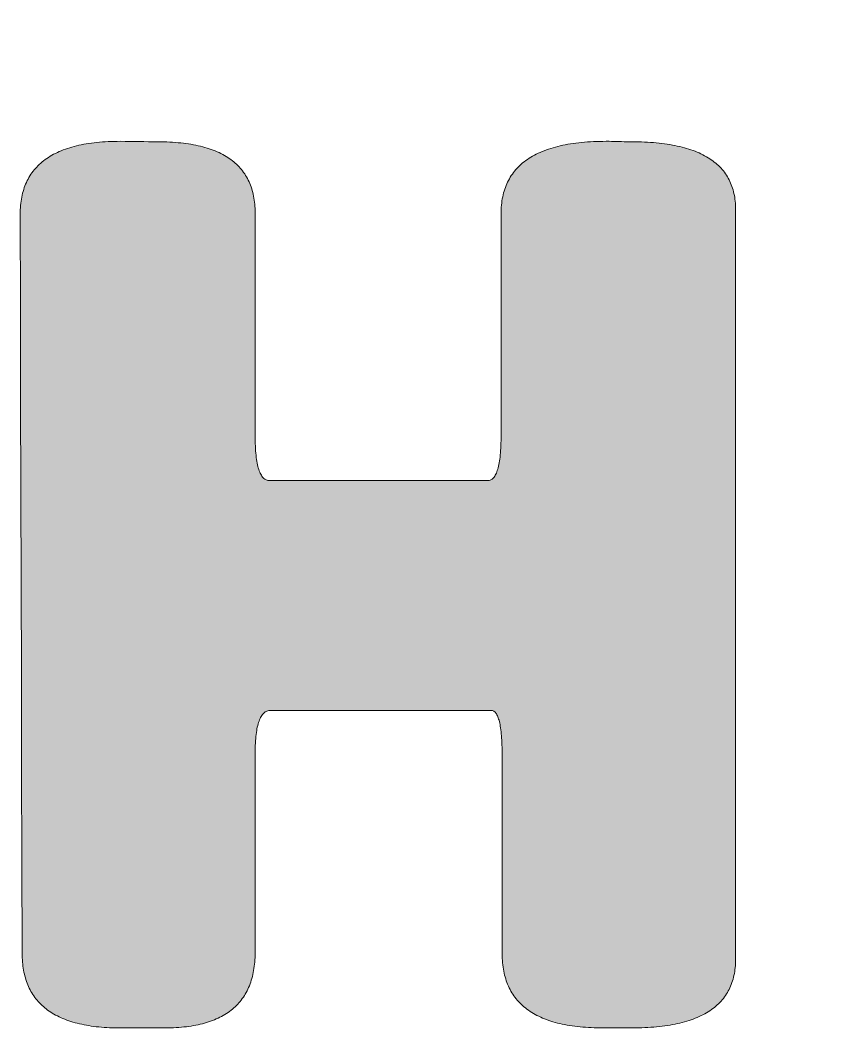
# Model space of a CAD drawing. Header units: millimetres. Extents: x 21 to 38, y -31 to 87.
# Drawn here: x 26.444 to 28.458, y 44.339 to 46.819 of the extents above; entities that cross this region are included whole.
import ezdxf

# ---------------------------------------------------------------- set-up
doc = ezdxf.new("R2010")
doc.units = ezdxf.units.MM
doc.header["$MEASUREMENT"] = 0
doc.layers.add('Layer 2', color=7, linetype='Continuous', lineweight=0)

msp = doc.modelspace()

# ---------------------------------------------------------------- hatches: boundary and pattern name
at = {"layer": 'Layer 2', "transparency": 33554687}
h = msp.add_hatch(color=7, dxfattribs=at)
h.dxf.hatch_style = 2
edge = h.paths.add_edge_path()
edge.add_spline(control_points=[(27.023, 44.5236), (27.0229, 44.5082), (27.0217, 44.4938), (27.0193, 44.4804), (27.0169, 44.4669), (27.0134, 44.4545), (27.0088, 44.4429), (27.0041, 44.4314), (26.9983, 44.4209), (26.9914, 44.4113), (26.9845, 44.4017), (26.9764, 44.393), (26.9672, 44.3853), (26.958, 44.3777), (26.9477, 44.3709), (26.9362, 44.3652), (26.9247, 44.3594), (26.9121, 44.3546), (26.8983, 44.3508), (26.8846, 44.3469), (26.8697, 44.344), (26.8537, 44.3421), (26.8376, 44.3402), (26.8205, 44.3392), (26.8022, 44.3392), (26.8022, 44.3392), (26.7858, 44.3392), (26.7858, 44.3392), (26.7858, 44.3392), (26.7695, 44.3392), (26.7695, 44.3392), (26.7695, 44.3392), (26.7531, 44.3392), (26.7531, 44.3392), (26.7531, 44.3392), (26.7368, 44.3392), (26.7368, 44.3392), (26.7368, 44.3392), (26.7204, 44.3392), (26.7204, 44.3392), (26.7204, 44.3392), (26.7041, 44.3392), (26.7041, 44.3392), (26.7041, 44.3392), (26.6878, 44.3392), (26.6878, 44.3392), (26.6878, 44.3392), (26.6714, 44.3392), (26.6714, 44.3392), (26.6529, 44.3398), (26.6356, 44.3413), (26.6194, 44.3437), (26.6032, 44.3461), (26.5882, 44.3493), (26.5743, 44.3534), (26.5604, 44.3575), (26.5477, 44.3625), (26.5361, 44.3684), (26.5246, 44.3743), (26.5142, 44.381), (26.5049, 44.3887), (26.4957, 44.3963), (26.4876, 44.4048), (26.4806, 44.4142), (26.4737, 44.4236), (26.4679, 44.4339), (26.4633, 44.445), (26.4586, 44.4561), (26.4552, 44.4682), (26.4528, 44.481), (26.4505, 44.4939), (26.4494, 44.5077), (26.4494, 44.5223), (26.4494, 44.5223), (26.4488, 44.7497), (26.4488, 44.7497), (26.4488, 44.7497), (26.4481, 44.9771), (26.4481, 44.9771), (26.4481, 44.9771), (26.4475, 45.2044), (26.4475, 45.2044), (26.4475, 45.2044), (26.4469, 45.4318), (26.4469, 45.4318), (26.4469, 45.4318), (26.4463, 45.6591), (26.4463, 45.6591), (26.4463, 45.6591), (26.4456, 45.8865), (26.4456, 45.8865), (26.4456, 45.8865), (26.445, 46.1138), (26.445, 46.1138), (26.445, 46.1138), (26.4444, 46.3412), (26.4444, 46.3412), (26.4444, 46.3561), (26.4457, 46.3702), (26.4482, 46.3833), (26.4508, 46.3964), (26.4547, 46.4085), (26.4598, 46.4197), (26.4649, 46.431), (26.4713, 46.4412), (26.4791, 46.4506), (26.4868, 46.4599), (26.4958, 46.4683), (26.506, 46.4758), (26.5163, 46.4833), (26.5279, 46.4898), (26.5407, 46.4954), (26.5536, 46.5011), (26.5677, 46.5057), (26.5831, 46.5095), (26.5985, 46.5132), (26.6152, 46.516), (26.6332, 46.5179), (26.6512, 46.5197), (26.6705, 46.5207), (26.691, 46.5207), (26.691, 46.5207), (26.7026, 46.5205), (26.7026, 46.5205), (26.7026, 46.5205), (26.7142, 46.5204), (26.7142, 46.5204), (26.7142, 46.5204), (26.7258, 46.5202), (26.7258, 46.5202), (26.7258, 46.5202), (26.7374, 46.5201), (26.7374, 46.5201), (26.7374, 46.5201), (26.749, 46.5199), (26.749, 46.5199), (26.749, 46.5199), (26.7606, 46.5198), (26.7606, 46.5198), (26.7606, 46.5198), (26.7721, 46.5196), (26.7721, 46.5196), (26.7721, 46.5196), (26.7837, 46.5195), (26.7837, 46.5195), (26.8037, 46.5195), (26.8224, 46.5186), (26.8398, 46.5167), (26.8572, 46.5149), (26.8734, 46.5122), (26.8884, 46.5086), (26.9034, 46.5049), (26.9171, 46.5004), (26.9295, 46.4949), (26.942, 46.4894), (26.9532, 46.4831), (26.9632, 46.4758), (26.9731, 46.4685), (26.9819, 46.4603), (26.9893, 46.4512), (26.9968, 46.4421), (27.003, 46.4321), (27.008, 46.4212), (27.013, 46.4103), (27.0168, 46.3985), (27.0192, 46.3857), (27.0217, 46.373), (27.023, 46.3594), (27.023, 46.3448), (27.023, 46.3448), (27.023, 46.2763), (27.023, 46.2763), (27.023, 46.2763), (27.023, 46.2078), (27.023, 46.2078), (27.023, 46.2078), (27.023, 46.1393), (27.023, 46.1393), (27.023, 46.1393), (27.023, 46.0707), (27.023, 46.0707), (27.023, 46.0707), (27.023, 46.0022), (27.023, 46.0022), (27.023, 46.0022), (27.023, 45.9337), (27.023, 45.9337), (27.023, 45.9337), (27.023, 45.8652), (27.023, 45.8652), (27.023, 45.8652), (27.023, 45.7967), (27.023, 45.7967), (27.023, 45.7874), (27.0232, 45.7788), (27.0235, 45.7707), (27.0239, 45.7626), (27.0245, 45.755), (27.0252, 45.7481), (27.026, 45.7412), (27.0269, 45.7348), (27.028, 45.729), (27.0291, 45.7233), (27.0304, 45.7181), (27.0319, 45.7134), (27.0334, 45.7088), (27.035, 45.7048), (27.0369, 45.7013), (27.0387, 45.6979), (27.0408, 45.695), (27.043, 45.6927), (27.0452, 45.6904), (27.0476, 45.6886), (27.0502, 45.6875), (27.0528, 45.6863), (27.0555, 45.6858), (27.0585, 45.6858), (27.0585, 45.6858), (27.1256, 45.6858), (27.1256, 45.6858), (27.1256, 45.6858), (27.1927, 45.6858), (27.1927, 45.6858), (27.1927, 45.6858), (27.2599, 45.6858), (27.2599, 45.6858), (27.2599, 45.6858), (27.327, 45.6858), (27.327, 45.6858), (27.327, 45.6858), (27.3942, 45.6858), (27.3942, 45.6858), (27.3942, 45.6858), (27.4613, 45.6858), (27.4613, 45.6858), (27.4613, 45.6858), (27.5284, 45.6858), (27.5284, 45.6858), (27.5284, 45.6858), (27.5956, 45.6858), (27.5956, 45.6858), (27.5983, 45.6858), (27.6009, 45.6863), (27.6033, 45.6875), (27.6057, 45.6887), (27.6079, 45.6904), (27.61, 45.6928), (27.6121, 45.6951), (27.6139, 45.698), (27.6157, 45.7015), (27.6174, 45.705), (27.6189, 45.7091), (27.6203, 45.7138), (27.6216, 45.7185), (27.6228, 45.7238), (27.6239, 45.7296), (27.6249, 45.7355), (27.6257, 45.7419), (27.6264, 45.7489), (27.6271, 45.7559), (27.6276, 45.7635), (27.628, 45.7717), (27.6283, 45.7799), (27.6285, 45.7887), (27.6285, 45.7981), (27.6285, 45.7981), (27.6285, 45.8661), (27.6285, 45.8661), (27.6285, 45.8661), (27.6285, 45.9341), (27.6285, 45.9341), (27.6285, 45.9341), (27.6285, 46.0022), (27.6285, 46.0022), (27.6285, 46.0022), (27.6285, 46.0702), (27.6285, 46.0702), (27.6285, 46.0702), (27.6285, 46.1383), (27.6285, 46.1383), (27.6285, 46.1383), (27.6285, 46.2063), (27.6285, 46.2063), (27.6285, 46.2063), (27.6285, 46.2744), (27.6285, 46.2744), (27.6285, 46.2744), (27.6285, 46.3424), (27.6285, 46.3424), (27.6285, 46.3572), (27.6298, 46.3712), (27.6325, 46.3842), (27.6352, 46.3972), (27.6392, 46.4092), (27.6446, 46.4204), (27.65, 46.4315), (27.6568, 46.4417), (27.6649, 46.451), (27.673, 46.4603), (27.6824, 46.4687), (27.6932, 46.4761), (27.704, 46.4835), (27.7161, 46.49), (27.7296, 46.4956), (27.7431, 46.5012), (27.7579, 46.5058), (27.7741, 46.5095), (27.7903, 46.5132), (27.8078, 46.516), (27.8267, 46.5179), (27.8456, 46.5197), (27.8658, 46.5207), (27.8874, 46.5207), (27.8874, 46.5207), (27.8883, 46.5207), (27.8883, 46.5207), (27.8883, 46.5207), (27.8892, 46.5207), (27.8892, 46.5207), (27.8892, 46.5207), (27.8901, 46.5207), (27.8901, 46.5207), (27.8901, 46.5207), (27.891, 46.5207), (27.891, 46.5207), (27.891, 46.5207), (27.8919, 46.5207), (27.8919, 46.5207), (27.8919, 46.5207), (27.8928, 46.5207), (27.8928, 46.5207), (27.8928, 46.5207), (27.8937, 46.5207), (27.8937, 46.5207), (27.8937, 46.5207), (27.8946, 46.5207), (27.8946, 46.5207), (27.8946, 46.5207), (27.9007, 46.5205), (27.9007, 46.5205), (27.9007, 46.5205), (27.9068, 46.5204), (27.9068, 46.5204), (27.9068, 46.5204), (27.9129, 46.5202), (27.9129, 46.5202), (27.9129, 46.5202), (27.9191, 46.5201), (27.9191, 46.5201), (27.9191, 46.5201), (27.9252, 46.5199), (27.9252, 46.5199), (27.9252, 46.5199), (27.9313, 46.5198), (27.9313, 46.5198), (27.9313, 46.5198), (27.9374, 46.5196), (27.9374, 46.5196), (27.9374, 46.5196), (27.9435, 46.5195), (27.9435, 46.5195), (27.9435, 46.5195), (27.9444, 46.5195), (27.9444, 46.5195), (27.9444, 46.5195), (27.9453, 46.5195), (27.9453, 46.5195), (27.9453, 46.5195), (27.9462, 46.5195), (27.9462, 46.5195), (27.9462, 46.5195), (27.9471, 46.5195), (27.9471, 46.5195), (27.9471, 46.5195), (27.948, 46.5195), (27.948, 46.5195), (27.948, 46.5195), (27.9489, 46.5195), (27.9489, 46.5195), (27.9489, 46.5195), (27.9498, 46.5195), (27.9498, 46.5195), (27.9498, 46.5195), (27.9507, 46.5195), (27.9507, 46.5195), (27.972, 46.5195), (27.992, 46.5186), (28.0106, 46.5169), (28.0292, 46.5151), (28.0465, 46.5125), (28.0624, 46.5091), (28.0784, 46.5056), (28.093, 46.5013), (28.1063, 46.4961), (28.1195, 46.4909), (28.1315, 46.4848), (28.1421, 46.4779), (28.1527, 46.471), (28.162, 46.4632), (28.17, 46.4546), (28.178, 46.4459), (28.1846, 46.4364), (28.1899, 46.426), (28.1952, 46.4156), (28.1992, 46.4044), (28.2019, 46.3923), (28.2045, 46.3802), (28.2059, 46.3672), (28.2059, 46.3534), (28.2059, 46.3534), (28.2059, 46.1227), (28.2059, 46.1227), (28.2059, 46.1227), (28.2059, 45.892), (28.2059, 45.892), (28.2059, 45.892), (28.2059, 45.6613), (28.2059, 45.6613), (28.2059, 45.6613), (28.2059, 45.4306), (28.2059, 45.4306), (28.2059, 45.4306), (28.2059, 45.1998), (28.2059, 45.1998), (28.2059, 45.1998), (28.2059, 44.9691), (28.2059, 44.9691), (28.2059, 44.9691), (28.2059, 44.7384), (28.2059, 44.7384), (28.2059, 44.7384), (28.2059, 44.5077), (28.2059, 44.5077), (28.2059, 44.4937), (28.2045, 44.4805), (28.2019, 44.4682), (28.1992, 44.4559), (28.1953, 44.4445), (28.19, 44.434), (28.1847, 44.4235), (28.1781, 44.4138), (28.1702, 44.405), (28.1622, 44.3963), (28.153, 44.3884), (28.1424, 44.3814), (28.1318, 44.3743), (28.1199, 44.3682), (28.1067, 44.3629), (28.0935, 44.3577), (28.0789, 44.3533), (28.0631, 44.3498), (28.0472, 44.3463), (28.03, 44.3436), (28.0115, 44.3419), (27.993, 44.3401), (27.9731, 44.3392), (27.952, 44.3392), (27.952, 44.3392), (27.942, 44.3392), (27.942, 44.3392), (27.942, 44.3392), (27.9321, 44.3392), (27.9321, 44.3392), (27.9321, 44.3392), (27.9222, 44.3392), (27.9222, 44.3392), (27.9222, 44.3392), (27.9123, 44.3392), (27.9123, 44.3392), (27.9123, 44.3392), (27.9024, 44.3392), (27.9024, 44.3392), (27.9024, 44.3392), (27.8925, 44.3392), (27.8925, 44.3392), (27.8925, 44.3392), (27.8826, 44.3392), (27.8826, 44.3392), (27.8826, 44.3392), (27.8727, 44.3392), (27.8727, 44.3392), (27.8527, 44.3393), (27.8339, 44.3404), (27.8163, 44.3424), (27.7988, 44.3443), (27.7825, 44.3473), (27.7674, 44.3511), (27.7523, 44.3549), (27.7385, 44.3597), (27.726, 44.3654), (27.7134, 44.3711), (27.7021, 44.3778), (27.692, 44.3854), (27.6819, 44.3929), (27.6731, 44.4015), (27.6655, 44.4109), (27.658, 44.4203), (27.6516, 44.4307), (27.6465, 44.442), (27.6415, 44.4534), (27.6376, 44.4656), (27.635, 44.4788), (27.6325, 44.492), (27.6311, 44.5061), (27.631, 44.5211), (27.631, 44.5211), (27.631, 44.5822), (27.631, 44.5822), (27.631, 44.5822), (27.631, 44.6432), (27.631, 44.6432), (27.631, 44.6432), (27.631, 44.7043), (27.631, 44.7043), (27.631, 44.7043), (27.631, 44.7653), (27.631, 44.7653), (27.631, 44.7653), (27.631, 44.8264), (27.631, 44.8264), (27.631, 44.8264), (27.631, 44.8874), (27.631, 44.8874), (27.631, 44.8874), (27.631, 44.9484), (27.631, 44.9484), (27.631, 44.9484), (27.631, 45.0095), (27.631, 45.0095), (27.631, 45.0187), (27.6309, 45.0274), (27.6306, 45.0355), (27.6303, 45.0436), (27.6299, 45.0511), (27.6293, 45.058), (27.6288, 45.0649), (27.6281, 45.0713), (27.6272, 45.0771), (27.6264, 45.0828), (27.6254, 45.088), (27.6243, 45.0927), (27.6231, 45.0973), (27.6219, 45.1013), (27.6205, 45.1048), (27.6191, 45.1083), (27.6175, 45.1112), (27.6159, 45.1135), (27.6142, 45.1158), (27.6124, 45.1175), (27.6104, 45.1187), (27.6085, 45.1198), (27.6064, 45.1204), (27.6042, 45.1204), (27.6042, 45.1204), (27.5363, 45.1204), (27.5363, 45.1204), (27.5363, 45.1204), (27.4683, 45.1204), (27.4683, 45.1204), (27.4683, 45.1204), (27.4004, 45.1204), (27.4004, 45.1204), (27.4004, 45.1204), (27.3325, 45.1204), (27.3325, 45.1204), (27.3325, 45.1204), (27.2646, 45.1204), (27.2646, 45.1204), (27.2646, 45.1204), (27.1967, 45.1204), (27.1967, 45.1204), (27.1967, 45.1204), (27.1288, 45.1204), (27.1288, 45.1204), (27.1288, 45.1204), (27.0609, 45.1204), (27.0609, 45.1204), (27.0577, 45.1204), (27.0548, 45.1199), (27.052, 45.1188), (27.0493, 45.1177), (27.0467, 45.116), (27.0443, 45.1139), (27.042, 45.1117), (27.0398, 45.1089), (27.0378, 45.1057), (27.0359, 45.1024), (27.0341, 45.0986), (27.0325, 45.0942), (27.0309, 45.0898), (27.0295, 45.0849), (27.0283, 45.0794), (27.0272, 45.074), (27.0262, 45.068), (27.0254, 45.0614), (27.0246, 45.0549), (27.024, 45.0477), (27.0236, 45.0401), (27.0232, 45.0324), (27.023, 45.0243), (27.023, 45.0155), (27.023, 45.0155), (27.023, 44.954), (27.023, 44.954), (27.023, 44.954), (27.023, 44.8925), (27.023, 44.8925), (27.023, 44.8925), (27.023, 44.831), (27.023, 44.831), (27.023, 44.831), (27.023, 44.7695), (27.023, 44.7695), (27.023, 44.7695), (27.023, 44.708), (27.023, 44.708), (27.023, 44.708), (27.023, 44.6465), (27.023, 44.6465), (27.023, 44.6465), (27.023, 44.585), (27.023, 44.585), (27.023, 44.585), (27.023, 44.5236), (27.023, 44.5236)], knot_values=[0, 0, 0, 0, 1, 1, 1, 2, 2, 2, 3, 3, 3, 4, 4, 4, 5, 5, 5, 6, 6, 6, 7, 7, 7, 8, 8, 8, 9, 9, 9, 10, 10, 10, 11, 11, 11, 12, 12, 12, 13, 13, 13, 14, 14, 14, 15, 15, 15, 16, 16, 16, 17, 17, 17, 18, 18, 18, 19, 19, 19, 20, 20, 20, 21, 21, 21, 22, 22, 22, 23, 23, 23, 24, 24, 24, 25, 25, 25, 26, 26, 26, 27, 27, 27, 28, 28, 28, 29, 29, 29, 30, 30, 30, 31, 31, 31, 32, 32, 32, 33, 33, 33, 34, 34, 34, 35, 35, 35, 36, 36, 36, 37, 37, 37, 38, 38, 38, 39, 39, 39, 40, 40, 40, 41, 41, 41, 42, 42, 42, 43, 43, 43, 44, 44, 44, 45, 45, 45, 46, 46, 46, 47, 47, 47, 48, 48, 48, 49, 49, 49, 50, 50, 50, 51, 51, 51, 52, 52, 52, 53, 53, 53, 54, 54, 54, 55, 55, 55, 56, 56, 56, 57, 57, 57, 58, 58, 58, 59, 59, 59, 60, 60, 60, 61, 61, 61, 62, 62, 62, 63, 63, 63, 64, 64, 64, 65, 65, 65, 66, 66, 66, 67, 67, 67, 68, 68, 68, 69, 69, 69, 70, 70, 70, 71, 71, 71, 72, 72, 72, 73, 73, 73, 74, 74, 74, 75, 75, 75, 76, 76, 76, 77, 77, 77, 78, 78, 78, 79, 79, 79, 80, 80, 80, 81, 81, 81, 82, 82, 82, 83, 83, 83, 84, 84, 84, 85, 85, 85, 86, 86, 86, 87, 87, 87, 88, 88, 88, 89, 89, 89, 90, 90, 90, 91, 91, 91, 92, 92, 92, 93, 93, 93, 94, 94, 94, 95, 95, 95, 96, 96, 96, 97, 97, 97, 98, 98, 98, 99, 99, 99, 100, 100, 100, 101, 101, 101, 102, 102, 102, 103, 103, 103, 104, 104, 104, 105, 105, 105, 106, 106, 106, 107, 107, 107, 108, 108, 108, 109, 109, 109, 110, 110, 110, 111, 111, 111, 112, 112, 112, 113, 113, 113, 114, 114, 114, 115, 115, 115, 116, 116, 116, 117, 117, 117, 118, 118, 118, 119, 119, 119, 120, 120, 120, 121, 121, 121, 122, 122, 122, 123, 123, 123, 124, 124, 124, 125, 125, 125, 126, 126, 126, 127, 127, 127, 128, 128, 128, 129, 129, 129, 130, 130, 130, 131, 131, 131, 132, 132, 132, 133, 133, 133, 134, 134, 134, 135, 135, 135, 136, 136, 136, 137, 137, 137, 138, 138, 138, 139, 139, 139, 140, 140, 140, 141, 141, 141, 142, 142, 142, 143, 143, 143, 144, 144, 144, 145, 145, 145, 146, 146, 146, 147, 147, 147, 148, 148, 148, 149, 149, 149, 150, 150, 150, 151, 151, 151, 152, 152, 152, 153, 153, 153, 154, 154, 154, 155, 155, 155, 156, 156, 156, 157, 157, 157, 158, 158, 158, 159, 159, 159, 160, 160, 160, 161, 161, 161, 162, 162, 162, 163, 163, 163, 164, 164, 164, 165, 165, 165, 166, 166, 166, 167, 167, 167, 168, 168, 168, 169, 169, 169, 170, 170, 170, 171, 171, 171, 172, 172, 172, 173, 173, 173, 174, 174, 174, 175, 175, 175, 176, 176, 176, 177, 177, 177, 178, 178, 178, 179, 179, 179, 180, 180, 180, 181, 181, 181, 182, 182, 182, 183, 183, 183, 184, 184, 184, 185, 185, 185, 186, 186, 186, 187, 187, 187, 188, 188, 188, 189, 189, 189, 190, 190, 190, 191, 191, 191, 192, 192, 192, 193, 193, 193, 194, 194, 194, 195, 195, 195, 196, 196, 196, 197, 197, 197, 198, 198, 198, 199, 199, 199, 200, 200, 200, 201, 201, 201, 202, 202, 202, 203, 203, 203, 204, 204, 204, 205, 205, 205, 206, 206, 206, 207, 207, 207, 208, 208, 208, 208], degree=3, periodic=0)

# ---------------------------------------------------------------- linework, layer by layer
at = {"layer": 'Layer 2'}
msp.add_lwpolyline([(28.4577, 46.8188)], dxfattribs=at)
msp.add_open_spline([(27.023, 44.5236), (27.0229, 44.5082), (27.0217, 44.4938), (27.0193, 44.4804), (27.0169, 44.4669), (27.0134, 44.4545), (27.0088, 44.4429), (27.0041, 44.4314), (26.9983, 44.4209), (26.9914, 44.4113), (26.9845, 44.4017), (26.9764, 44.393), (26.9672, 44.3853), (26.958, 44.3777), (26.9477, 44.3709), (26.9362, 44.3652), (26.9247, 44.3594), (26.9121, 44.3546), (26.8983, 44.3508), (26.8846, 44.3469), (26.8697, 44.344), (26.8537, 44.3421), (26.8376, 44.3402), (26.8205, 44.3392), (26.8022, 44.3392), (26.8022, 44.3392), (26.7858, 44.3392), (26.7858, 44.3392), (26.7858, 44.3392), (26.7695, 44.3392), (26.7695, 44.3392), (26.7695, 44.3392), (26.7531, 44.3392), (26.7531, 44.3392), (26.7531, 44.3392), (26.7368, 44.3392), (26.7368, 44.3392), (26.7368, 44.3392), (26.7204, 44.3392), (26.7204, 44.3392), (26.7204, 44.3392), (26.7041, 44.3392), (26.7041, 44.3392), (26.7041, 44.3392), (26.6878, 44.3392), (26.6878, 44.3392), (26.6878, 44.3392), (26.6714, 44.3392), (26.6714, 44.3392), (26.6529, 44.3398), (26.6356, 44.3413), (26.6194, 44.3437), (26.6032, 44.3461), (26.5882, 44.3493), (26.5743, 44.3534), (26.5604, 44.3575), (26.5477, 44.3625), (26.5361, 44.3684), (26.5246, 44.3743), (26.5142, 44.381), (26.5049, 44.3887), (26.4957, 44.3963), (26.4876, 44.4048), (26.4806, 44.4142), (26.4737, 44.4236), (26.4679, 44.4339), (26.4633, 44.445), (26.4586, 44.4561), (26.4552, 44.4682), (26.4528, 44.481), (26.4505, 44.4939), (26.4494, 44.5077), (26.4494, 44.5223), (26.4494, 44.5223), (26.4488, 44.7497), (26.4488, 44.7497), (26.4488, 44.7497), (26.4481, 44.9771), (26.4481, 44.9771), (26.4481, 44.9771), (26.4475, 45.2044), (26.4475, 45.2044), (26.4475, 45.2044), (26.4469, 45.4318), (26.4469, 45.4318), (26.4469, 45.4318), (26.4463, 45.6591), (26.4463, 45.6591), (26.4463, 45.6591), (26.4456, 45.8865), (26.4456, 45.8865), (26.4456, 45.8865), (26.445, 46.1138), (26.445, 46.1138), (26.445, 46.1138), (26.4444, 46.3412), (26.4444, 46.3412), (26.4444, 46.3561), (26.4457, 46.3702), (26.4482, 46.3833), (26.4508, 46.3964), (26.4547, 46.4085), (26.4598, 46.4197), (26.4649, 46.431), (26.4713, 46.4412), (26.4791, 46.4506), (26.4868, 46.4599), (26.4958, 46.4683), (26.506, 46.4758), (26.5163, 46.4833), (26.5279, 46.4898), (26.5407, 46.4954), (26.5536, 46.5011), (26.5677, 46.5057), (26.5831, 46.5095), (26.5985, 46.5132), (26.6152, 46.516), (26.6332, 46.5179), (26.6512, 46.5197), (26.6705, 46.5207), (26.691, 46.5207), (26.691, 46.5207), (26.7026, 46.5205), (26.7026, 46.5205), (26.7026, 46.5205), (26.7142, 46.5204), (26.7142, 46.5204), (26.7142, 46.5204), (26.7258, 46.5202), (26.7258, 46.5202), (26.7258, 46.5202), (26.7374, 46.5201), (26.7374, 46.5201), (26.7374, 46.5201), (26.749, 46.5199), (26.749, 46.5199), (26.749, 46.5199), (26.7606, 46.5198), (26.7606, 46.5198), (26.7606, 46.5198), (26.7721, 46.5196), (26.7721, 46.5196), (26.7721, 46.5196), (26.7837, 46.5195), (26.7837, 46.5195), (26.8037, 46.5195), (26.8224, 46.5186), (26.8398, 46.5167), (26.8572, 46.5149), (26.8734, 46.5122), (26.8884, 46.5086), (26.9034, 46.5049), (26.9171, 46.5004), (26.9295, 46.4949), (26.942, 46.4894), (26.9532, 46.4831), (26.9632, 46.4758), (26.9731, 46.4685), (26.9819, 46.4603), (26.9893, 46.4512), (26.9968, 46.4421), (27.003, 46.4321), (27.008, 46.4212), (27.013, 46.4103), (27.0168, 46.3985), (27.0192, 46.3857), (27.0217, 46.373), (27.023, 46.3594), (27.023, 46.3448), (27.023, 46.3448), (27.023, 46.2763), (27.023, 46.2763), (27.023, 46.2763), (27.023, 46.2078), (27.023, 46.2078), (27.023, 46.2078), (27.023, 46.1393), (27.023, 46.1393), (27.023, 46.1393), (27.023, 46.0707), (27.023, 46.0707), (27.023, 46.0707), (27.023, 46.0022), (27.023, 46.0022), (27.023, 46.0022), (27.023, 45.9337), (27.023, 45.9337), (27.023, 45.9337), (27.023, 45.8652), (27.023, 45.8652), (27.023, 45.8652), (27.023, 45.7967), (27.023, 45.7967), (27.023, 45.7874), (27.0232, 45.7788), (27.0235, 45.7707), (27.0239, 45.7626), (27.0245, 45.755), (27.0252, 45.7481), (27.026, 45.7412), (27.0269, 45.7348), (27.028, 45.729), (27.0291, 45.7233), (27.0304, 45.7181), (27.0319, 45.7134), (27.0334, 45.7088), (27.035, 45.7048), (27.0369, 45.7013), (27.0387, 45.6979), (27.0408, 45.695), (27.043, 45.6927), (27.0452, 45.6904), (27.0476, 45.6886), (27.0502, 45.6875), (27.0528, 45.6863), (27.0555, 45.6858), (27.0585, 45.6858), (27.0585, 45.6858), (27.1256, 45.6858), (27.1256, 45.6858), (27.1256, 45.6858), (27.1927, 45.6858), (27.1927, 45.6858), (27.1927, 45.6858), (27.2599, 45.6858), (27.2599, 45.6858), (27.2599, 45.6858), (27.327, 45.6858), (27.327, 45.6858), (27.327, 45.6858), (27.3942, 45.6858), (27.3942, 45.6858), (27.3942, 45.6858), (27.4613, 45.6858), (27.4613, 45.6858), (27.4613, 45.6858), (27.5284, 45.6858), (27.5284, 45.6858), (27.5284, 45.6858), (27.5956, 45.6858), (27.5956, 45.6858), (27.5983, 45.6858), (27.6009, 45.6863), (27.6033, 45.6875), (27.6057, 45.6887), (27.6079, 45.6904), (27.61, 45.6928), (27.6121, 45.6951), (27.6139, 45.698), (27.6157, 45.7015), (27.6174, 45.705), (27.6189, 45.7091), (27.6203, 45.7138), (27.6216, 45.7185), (27.6228, 45.7238), (27.6239, 45.7296), (27.6249, 45.7355), (27.6257, 45.7419), (27.6264, 45.7489), (27.6271, 45.7559), (27.6276, 45.7635), (27.628, 45.7717), (27.6283, 45.7799), (27.6285, 45.7887), (27.6285, 45.7981), (27.6285, 45.7981), (27.6285, 45.8661), (27.6285, 45.8661), (27.6285, 45.8661), (27.6285, 45.9341), (27.6285, 45.9341), (27.6285, 45.9341), (27.6285, 46.0022), (27.6285, 46.0022), (27.6285, 46.0022), (27.6285, 46.0702), (27.6285, 46.0702), (27.6285, 46.0702), (27.6285, 46.1383), (27.6285, 46.1383), (27.6285, 46.1383), (27.6285, 46.2063), (27.6285, 46.2063), (27.6285, 46.2063), (27.6285, 46.2744), (27.6285, 46.2744), (27.6285, 46.2744), (27.6285, 46.3424), (27.6285, 46.3424), (27.6285, 46.3572), (27.6298, 46.3712), (27.6325, 46.3842), (27.6352, 46.3972), (27.6392, 46.4092), (27.6446, 46.4204), (27.65, 46.4315), (27.6568, 46.4417), (27.6649, 46.451), (27.673, 46.4603), (27.6824, 46.4687), (27.6932, 46.4761), (27.704, 46.4835), (27.7161, 46.49), (27.7296, 46.4956), (27.7431, 46.5012), (27.7579, 46.5058), (27.7741, 46.5095), (27.7903, 46.5132), (27.8078, 46.516), (27.8267, 46.5179), (27.8456, 46.5197), (27.8658, 46.5207), (27.8874, 46.5207), (27.8874, 46.5207), (27.8883, 46.5207), (27.8883, 46.5207), (27.8883, 46.5207), (27.8892, 46.5207), (27.8892, 46.5207), (27.8892, 46.5207), (27.8901, 46.5207), (27.8901, 46.5207), (27.8901, 46.5207), (27.891, 46.5207), (27.891, 46.5207), (27.891, 46.5207), (27.8919, 46.5207), (27.8919, 46.5207), (27.8919, 46.5207), (27.8928, 46.5207), (27.8928, 46.5207), (27.8928, 46.5207), (27.8937, 46.5207), (27.8937, 46.5207), (27.8937, 46.5207), (27.8946, 46.5207), (27.8946, 46.5207), (27.8946, 46.5207), (27.9007, 46.5205), (27.9007, 46.5205), (27.9007, 46.5205), (27.9068, 46.5204), (27.9068, 46.5204), (27.9068, 46.5204), (27.9129, 46.5202), (27.9129, 46.5202), (27.9129, 46.5202), (27.9191, 46.5201), (27.9191, 46.5201), (27.9191, 46.5201), (27.9252, 46.5199), (27.9252, 46.5199), (27.9252, 46.5199), (27.9313, 46.5198), (27.9313, 46.5198), (27.9313, 46.5198), (27.9374, 46.5196), (27.9374, 46.5196), (27.9374, 46.5196), (27.9435, 46.5195), (27.9435, 46.5195), (27.9435, 46.5195), (27.9444, 46.5195), (27.9444, 46.5195), (27.9444, 46.5195), (27.9453, 46.5195), (27.9453, 46.5195), (27.9453, 46.5195), (27.9462, 46.5195), (27.9462, 46.5195), (27.9462, 46.5195), (27.9471, 46.5195), (27.9471, 46.5195), (27.9471, 46.5195), (27.948, 46.5195), (27.948, 46.5195), (27.948, 46.5195), (27.9489, 46.5195), (27.9489, 46.5195), (27.9489, 46.5195), (27.9498, 46.5195), (27.9498, 46.5195), (27.9498, 46.5195), (27.9507, 46.5195), (27.9507, 46.5195), (27.972, 46.5195), (27.992, 46.5186), (28.0106, 46.5169), (28.0292, 46.5151), (28.0465, 46.5125), (28.0624, 46.5091), (28.0784, 46.5056), (28.093, 46.5013), (28.1063, 46.4961), (28.1195, 46.4909), (28.1315, 46.4848), (28.1421, 46.4779), (28.1527, 46.471), (28.162, 46.4632), (28.17, 46.4546), (28.178, 46.4459), (28.1846, 46.4364), (28.1899, 46.426), (28.1952, 46.4156), (28.1992, 46.4044), (28.2019, 46.3923), (28.2045, 46.3802), (28.2059, 46.3672), (28.2059, 46.3534), (28.2059, 46.3534), (28.2059, 46.1227), (28.2059, 46.1227), (28.2059, 46.1227), (28.2059, 45.892), (28.2059, 45.892), (28.2059, 45.892), (28.2059, 45.6613), (28.2059, 45.6613), (28.2059, 45.6613), (28.2059, 45.4306), (28.2059, 45.4306), (28.2059, 45.4306), (28.2059, 45.1998), (28.2059, 45.1998), (28.2059, 45.1998), (28.2059, 44.9691), (28.2059, 44.9691), (28.2059, 44.9691), (28.2059, 44.7384), (28.2059, 44.7384), (28.2059, 44.7384), (28.2059, 44.5077), (28.2059, 44.5077), (28.2059, 44.4937), (28.2045, 44.4805), (28.2019, 44.4682), (28.1992, 44.4559), (28.1953, 44.4445), (28.19, 44.434), (28.1847, 44.4235), (28.1781, 44.4138), (28.1702, 44.405), (28.1622, 44.3963), (28.153, 44.3884), (28.1424, 44.3814), (28.1318, 44.3743), (28.1199, 44.3682), (28.1067, 44.3629), (28.0935, 44.3577), (28.0789, 44.3533), (28.0631, 44.3498), (28.0472, 44.3463), (28.03, 44.3436), (28.0115, 44.3419), (27.993, 44.3401), (27.9731, 44.3392), (27.952, 44.3392), (27.952, 44.3392), (27.942, 44.3392), (27.942, 44.3392), (27.942, 44.3392), (27.9321, 44.3392), (27.9321, 44.3392), (27.9321, 44.3392), (27.9222, 44.3392), (27.9222, 44.3392), (27.9222, 44.3392), (27.9123, 44.3392), (27.9123, 44.3392), (27.9123, 44.3392), (27.9024, 44.3392), (27.9024, 44.3392), (27.9024, 44.3392), (27.8925, 44.3392), (27.8925, 44.3392), (27.8925, 44.3392), (27.8826, 44.3392), (27.8826, 44.3392), (27.8826, 44.3392), (27.8727, 44.3392), (27.8727, 44.3392), (27.8527, 44.3393), (27.8339, 44.3404), (27.8163, 44.3424), (27.7988, 44.3443), (27.7825, 44.3473), (27.7674, 44.3511), (27.7523, 44.3549), (27.7385, 44.3597), (27.726, 44.3654), (27.7134, 44.3711), (27.7021, 44.3778), (27.692, 44.3854), (27.6819, 44.3929), (27.6731, 44.4015), (27.6655, 44.4109), (27.658, 44.4203), (27.6516, 44.4307), (27.6465, 44.442), (27.6415, 44.4534), (27.6376, 44.4656), (27.635, 44.4788), (27.6325, 44.492), (27.6311, 44.5061), (27.631, 44.5211), (27.631, 44.5211), (27.631, 44.5822), (27.631, 44.5822), (27.631, 44.5822), (27.631, 44.6432), (27.631, 44.6432), (27.631, 44.6432), (27.631, 44.7043), (27.631, 44.7043), (27.631, 44.7043), (27.631, 44.7653), (27.631, 44.7653), (27.631, 44.7653), (27.631, 44.8264), (27.631, 44.8264), (27.631, 44.8264), (27.631, 44.8874), (27.631, 44.8874), (27.631, 44.8874), (27.631, 44.9484), (27.631, 44.9484), (27.631, 44.9484), (27.631, 45.0095), (27.631, 45.0095), (27.631, 45.0187), (27.6309, 45.0274), (27.6306, 45.0355), (27.6303, 45.0436), (27.6299, 45.0511), (27.6293, 45.058), (27.6288, 45.0649), (27.6281, 45.0713), (27.6272, 45.0771), (27.6264, 45.0828), (27.6254, 45.088), (27.6243, 45.0927), (27.6231, 45.0973), (27.6219, 45.1013), (27.6205, 45.1048), (27.6191, 45.1083), (27.6175, 45.1112), (27.6159, 45.1135), (27.6142, 45.1158), (27.6124, 45.1175), (27.6104, 45.1187), (27.6085, 45.1198), (27.6064, 45.1204), (27.6042, 45.1204), (27.6042, 45.1204), (27.5363, 45.1204), (27.5363, 45.1204), (27.5363, 45.1204), (27.4683, 45.1204), (27.4683, 45.1204), (27.4683, 45.1204), (27.4004, 45.1204), (27.4004, 45.1204), (27.4004, 45.1204), (27.3325, 45.1204), (27.3325, 45.1204), (27.3325, 45.1204), (27.2646, 45.1204), (27.2646, 45.1204), (27.2646, 45.1204), (27.1967, 45.1204), (27.1967, 45.1204), (27.1967, 45.1204), (27.1288, 45.1204), (27.1288, 45.1204), (27.1288, 45.1204), (27.0609, 45.1204), (27.0609, 45.1204), (27.0577, 45.1204), (27.0548, 45.1199), (27.052, 45.1188), (27.0493, 45.1177), (27.0467, 45.116), (27.0443, 45.1139), (27.042, 45.1117), (27.0398, 45.1089), (27.0378, 45.1057), (27.0359, 45.1024), (27.0341, 45.0986), (27.0325, 45.0942), (27.0309, 45.0898), (27.0295, 45.0849), (27.0283, 45.0794), (27.0272, 45.074), (27.0262, 45.068), (27.0254, 45.0614), (27.0246, 45.0549), (27.024, 45.0477), (27.0236, 45.0401), (27.0232, 45.0324), (27.023, 45.0243), (27.023, 45.0155), (27.023, 45.0155), (27.023, 44.954), (27.023, 44.954), (27.023, 44.954), (27.023, 44.8925), (27.023, 44.8925), (27.023, 44.8925), (27.023, 44.831), (27.023, 44.831), (27.023, 44.831), (27.023, 44.7695), (27.023, 44.7695), (27.023, 44.7695), (27.023, 44.708), (27.023, 44.708), (27.023, 44.708), (27.023, 44.6465), (27.023, 44.6465), (27.023, 44.6465), (27.023, 44.585), (27.023, 44.585), (27.023, 44.585), (27.023, 44.5236), (27.023, 44.5236)], degree=3, knots=[0, 0, 0, 0, 1, 1, 1, 2, 2, 2, 3, 3, 3, 4, 4, 4, 5, 5, 5, 6, 6, 6, 7, 7, 7, 8, 8, 8, 9, 9, 9, 10, 10, 10, 11, 11, 11, 12, 12, 12, 13, 13, 13, 14, 14, 14, 15, 15, 15, 16, 16, 16, 17, 17, 17, 18, 18, 18, 19, 19, 19, 20, 20, 20, 21, 21, 21, 22, 22, 22, 23, 23, 23, 24, 24, 24, 25, 25, 25, 26, 26, 26, 27, 27, 27, 28, 28, 28, 29, 29, 29, 30, 30, 30, 31, 31, 31, 32, 32, 32, 33, 33, 33, 34, 34, 34, 35, 35, 35, 36, 36, 36, 37, 37, 37, 38, 38, 38, 39, 39, 39, 40, 40, 40, 41, 41, 41, 42, 42, 42, 43, 43, 43, 44, 44, 44, 45, 45, 45, 46, 46, 46, 47, 47, 47, 48, 48, 48, 49, 49, 49, 50, 50, 50, 51, 51, 51, 52, 52, 52, 53, 53, 53, 54, 54, 54, 55, 55, 55, 56, 56, 56, 57, 57, 57, 58, 58, 58, 59, 59, 59, 60, 60, 60, 61, 61, 61, 62, 62, 62, 63, 63, 63, 64, 64, 64, 65, 65, 65, 66, 66, 66, 67, 67, 67, 68, 68, 68, 69, 69, 69, 70, 70, 70, 71, 71, 71, 72, 72, 72, 73, 73, 73, 74, 74, 74, 75, 75, 75, 76, 76, 76, 77, 77, 77, 78, 78, 78, 79, 79, 79, 80, 80, 80, 81, 81, 81, 82, 82, 82, 83, 83, 83, 84, 84, 84, 85, 85, 85, 86, 86, 86, 87, 87, 87, 88, 88, 88, 89, 89, 89, 90, 90, 90, 91, 91, 91, 92, 92, 92, 93, 93, 93, 94, 94, 94, 95, 95, 95, 96, 96, 96, 97, 97, 97, 98, 98, 98, 99, 99, 99, 100, 100, 100, 101, 101, 101, 102, 102, 102, 103, 103, 103, 104, 104, 104, 105, 105, 105, 106, 106, 106, 107, 107, 107, 108, 108, 108, 109, 109, 109, 110, 110, 110, 111, 111, 111, 112, 112, 112, 113, 113, 113, 114, 114, 114, 115, 115, 115, 116, 116, 116, 117, 117, 117, 118, 118, 118, 119, 119, 119, 120, 120, 120, 121, 121, 121, 122, 122, 122, 123, 123, 123, 124, 124, 124, 125, 125, 125, 126, 126, 126, 127, 127, 127, 128, 128, 128, 129, 129, 129, 130, 130, 130, 131, 131, 131, 132, 132, 132, 133, 133, 133, 134, 134, 134, 135, 135, 135, 136, 136, 136, 137, 137, 137, 138, 138, 138, 139, 139, 139, 140, 140, 140, 141, 141, 141, 142, 142, 142, 143, 143, 143, 144, 144, 144, 145, 145, 145, 146, 146, 146, 147, 147, 147, 148, 148, 148, 149, 149, 149, 150, 150, 150, 151, 151, 151, 152, 152, 152, 153, 153, 153, 154, 154, 154, 155, 155, 155, 156, 156, 156, 157, 157, 157, 158, 158, 158, 159, 159, 159, 160, 160, 160, 161, 161, 161, 162, 162, 162, 163, 163, 163, 164, 164, 164, 165, 165, 165, 166, 166, 166, 167, 167, 167, 168, 168, 168, 169, 169, 169, 170, 170, 170, 171, 171, 171, 172, 172, 172, 173, 173, 173, 174, 174, 174, 175, 175, 175, 176, 176, 176, 177, 177, 177, 178, 178, 178, 179, 179, 179, 180, 180, 180, 181, 181, 181, 182, 182, 182, 183, 183, 183, 184, 184, 184, 185, 185, 185, 186, 186, 186, 187, 187, 187, 188, 188, 188, 189, 189, 189, 190, 190, 190, 191, 191, 191, 192, 192, 192, 193, 193, 193, 194, 194, 194, 195, 195, 195, 196, 196, 196, 197, 197, 197, 198, 198, 198, 199, 199, 199, 200, 200, 200, 201, 201, 201, 202, 202, 202, 203, 203, 203, 204, 204, 204, 205, 205, 205, 206, 206, 206, 207, 207, 207, 208, 208, 208, 208], dxfattribs=at)

doc.saveas('drawing.dxf')
